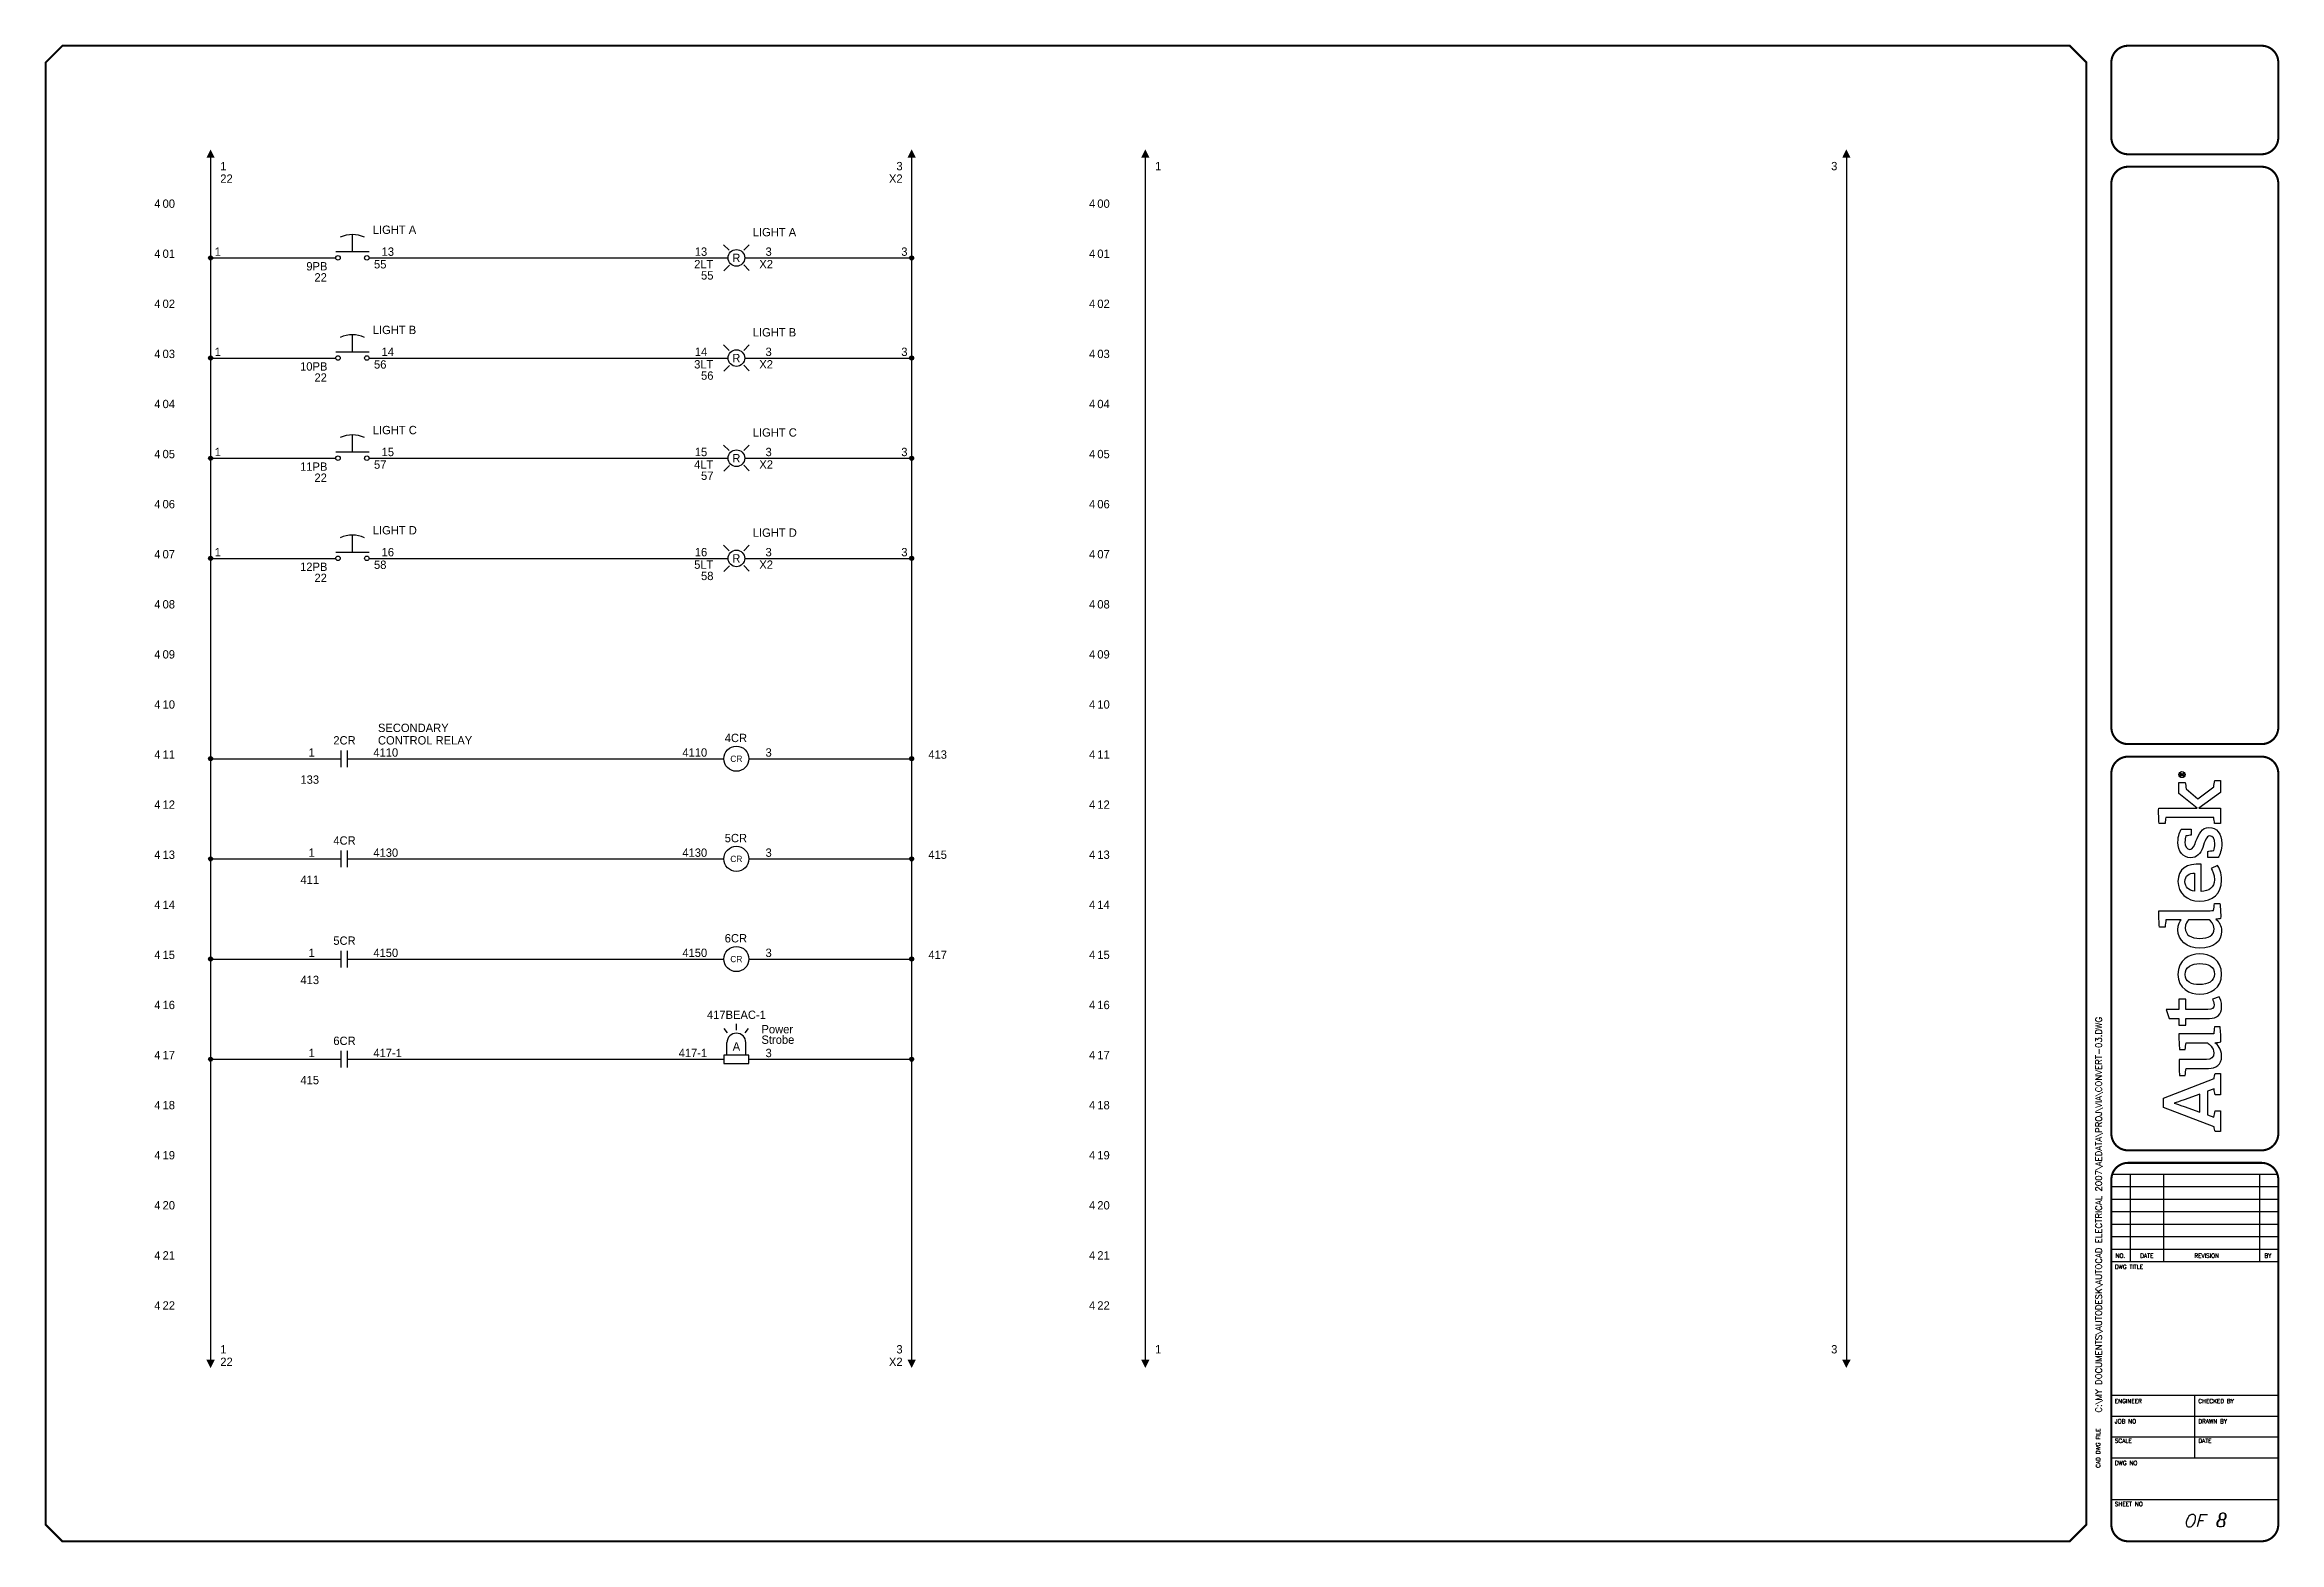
# Model space of a CAD drawing. Header units: inches. Extents: x 0 to 33.5, y 0 to 22.4.
import ezdxf
from ezdxf.enums import TextEntityAlignment as Align

# ---------------------------------------------------------------- set-up
doc = ezdxf.new("R2010")
doc.units = ezdxf.units.IN
doc.header["$MEASUREMENT"] = 0
for name, color, linetype in [('ATTRIBUTES', 1, 'Continuous'), ('GRAPHIC', 7, 'Continuous'), ('LAYER_1', 160, 'Continuous'), ('TITLE', 7, 'Continuous'), ('WIRE', 7, 'Continuous'), ('XREF', 7, 'Continuous')]:
    doc.layers.add(name, color=color, linetype=linetype)
doc.styles.add('ITALIC', font='ITALIC')
doc.styles.add('SIMPLEX', font='SIMPLEX')

# ---------------------------------------------------------------- blocks, each defined once
blk = doc.blocks.new('AI9-BLK2')
at = {"layer": 'LAYER_1', "color": 7}
blk.add_circle((0, 0), 2.03, dxfattribs=at)
blk.add_open_spline([(1.7, 0), (1.7, -1), (1, -1.8), (0, -1.8), (-1, -1.8), (-1.7, -1), (-1.7, 0), (-1.7, 1), (-1, 1.8), (0, 1.8), (1, 1.8), (1.7, 1), (1.7, 0)], degree=3, knots=[0, 0, 0, 0, 1, 1, 1, 2, 2, 2, 3, 3, 3, 4, 4, 4, 4], dxfattribs=at)
blk = doc.blocks.new('AI9-BLK1')
at = {"layer": 'LAYER_1', "color": 7}
for points, knots in [([(0.7, -1.1), (0.7, -1.1), (0.2, -0.4), (0.2, -0.4), (0.1, -0.2), (0, -0.2), (-0.1, -0.1), (0.3, 0), (0.5, 0.2), (0.5, 0.5), (0.5, 0.8), (0.3, 1.1), (-0.2, 1.1), (-0.2, 1.1), (-0.8, 1.1), (-0.8, 1.1), (-0.8, 1.1), (-0.8, -1.1), (-0.8, -1.1), (-0.8, -1.1), (-0.5, -1.1), (-0.5, -1.1), (-0.5, -1.1), (-0.5, -0.1), (-0.5, -0.1), (-0.4, -0.1), (-0.3, -0.2), (-0.2, -0.3), (-0.2, -0.3), (0.3, -1.1), (0.3, -1.1), (0.3, -1.1), (0.7, -1.1), (0.7, -1.1)], [0, 0, 0, 0, 1, 1, 1, 2, 2, 2, 3, 3, 3, 4, 4, 4, 5, 5, 5, 6, 6, 6, 7, 7, 7, 8, 8, 8, 9, 9, 9, 10, 10, 10, 11, 11, 11, 11]), ([(0.2, 0.5), (0.2, 0.2), (-0.1, 0.1), (-0.3, 0.1), (-0.3, 0.1), (-0.5, 0.1), (-0.5, 0.1), (-0.5, 0.1), (-0.5, 0.8), (-0.5, 0.8), (-0.5, 0.8), (-0.2, 0.8), (-0.2, 0.8), (0.1, 0.8), (0.2, 0.7), (0.2, 0.5)], [0, 0, 0, 0, 1, 1, 1, 2, 2, 2, 3, 3, 3, 4, 4, 4, 5, 5, 5, 5])]:
    blk.add_open_spline(points, degree=3, knots=knots, dxfattribs=at)
blk = doc.blocks.new('LOGO')
for points, knots in [([(35.2, 4.3), (35.2, 4.3), (22.1, 38.1), (22.1, 38.1), (22.1, 38.1), (16.1, 38.1), (16.1, 38.1), (16.1, 38.1), (3.2, 4.3), (3.2, 4.3), (2.2, 4.2), (0.9, 4), (0, 3.7), (0, 3.7), (0, 0), (0, 0), (0, 0), (13.7, 0), (13.7, 0), (13.7, 0), (13.7, 3.7), (13.7, 3.7), (12.4, 4), (10.9, 4.3), (9.5, 4.4), (9.5, 4.4), (11.1, 8.8), (11.1, 8.8), (11.1, 8.8), (26.8, 8.8), (26.8, 8.8), (26.8, 8.8), (28.4, 4.3), (28.4, 4.3), (27, 4.2), (25.8, 4), (24.5, 3.7), (24.5, 3.7), (24.5, 0), (24.5, 0), (24.5, 0), (38.7, 0), (38.7, 0), (38.7, 0), (38.7, 3.7), (38.7, 3.7), (37.9, 3.9), (36, 4.3), (35.2, 4.3)], [0, 0, 0, 0, 1, 1, 1, 2, 2, 2, 3, 3, 3, 4, 4, 4, 5, 5, 5, 6, 6, 6, 7, 7, 7, 8, 8, 8, 9, 9, 9, 10, 10, 10, 11, 11, 11, 12, 12, 12, 13, 13, 13, 14, 14, 14, 15, 15, 15, 16, 16, 16, 16]), ([(12.8, 13.8), (12.8, 13.8), (16.6, 24.3), (16.6, 24.3), (17.8, 27.5), (18.2, 28.8), (18.8, 30.9), (18.8, 30.9), (18.9, 30.9), (18.9, 30.9), (19.6, 28.9), (20, 27.5), (21.1, 24.3), (21.1, 24.3), (24.9, 13.8), (24.9, 13.8), (24.9, 13.8), (12.8, 13.8), (12.8, 13.8)], [0, 0, 0, 0, 1, 1, 1, 2, 2, 2, 3, 3, 3, 4, 4, 4, 5, 5, 5, 6, 6, 6, 6]), ([(70.8, 23.1), (70.8, 23.1), (70.8, 27.7), (70.8, 27.7), (70.8, 27.7), (75.3, 27.7), (75.3, 27.7), (75.3, 27.7), (75.3, 34.3), (75.3, 34.3), (75.3, 34.3), (81.3, 36.2), (81.3, 36.2), (81.3, 36.2), (81.3, 27.7), (81.3, 27.7), (81.3, 27.7), (88, 27.7), (88, 27.7), (88, 27.7), (88, 23.1), (88, 23.1), (88, 23.1), (81.3, 23.1), (81.3, 23.1), (81.3, 23.1), (81.3, 8.4), (81.3, 8.4), (81.3, 5.6), (82.1, 4.3), (84.3, 4.3), (86, 4.3), (87.5, 5.1), (88, 5.5), (88, 5.5), (89.7, 0.9), (89.7, 0.9), (88.7, 0.3), (86.5, -0.7), (83.2, -0.7), (77.6, -0.7), (75.3, 2.4), (75.3, 7.4), (75.3, 7.4), (75.3, 23.1), (75.3, 23.1), (75.3, 23.1), (70.8, 23.1), (70.8, 23.1)], [0, 0, 0, 0, 1, 1, 1, 2, 2, 2, 3, 3, 3, 4, 4, 4, 5, 5, 5, 6, 6, 6, 7, 7, 7, 8, 8, 8, 9, 9, 9, 10, 10, 10, 11, 11, 11, 12, 12, 12, 13, 13, 13, 14, 14, 14, 15, 15, 15, 16, 16, 16, 16]), ([(147.1, 4.7), (147.1, 5.4), (147, 6.1), (147, 6.9), (147, 6.9), (147, 41.1), (147, 41.1), (143.4, 41.2), (139.3, 41), (136.1, 40.7), (136.1, 40.7), (136.1, 37), (136.1, 37), (137.7, 36.8), (139.6, 36.6), (141, 36.4), (141, 36.4), (141, 36.4), (141, 36.4), (141, 36.4), (141, 26.2), (141, 26.2), (140, 27.1), (138, 28.4), (134.3, 28.4), (127.3, 28.4), (122, 22.6), (122, 13.8), (122, 4.5), (126.6, -0.7), (133.4, -0.7), (137.1, -0.7), (139.6, 1.1), (141.3, 3.1), (141.3, 2.1), (141.6, 0.6), (141.8, 0), (145.2, -0.2), (148.7, 0.1), (151.7, 0.4), (151.7, 0.4), (151.7, 4.1), (151.7, 4.1), (150.2, 4.2), (148.4, 4.5), (147.1, 4.7)], [0, 0, 0, 0, 1, 1, 1, 2, 2, 2, 3, 3, 3, 4, 4, 4, 5, 5, 5, 6, 6, 6, 7, 7, 7, 8, 8, 8, 9, 9, 9, 10, 10, 10, 11, 11, 11, 12, 12, 12, 13, 13, 13, 14, 14, 14, 15, 15, 15, 15]), ([(229.4, 4.6), (229.4, 4.6), (221.5, 15.2), (221.5, 15.2), (221.5, 15.2), (228, 23), (228, 23), (229.4, 23.1), (231.3, 23.3), (232.4, 23.6), (232.4, 23.6), (232.4, 27.7), (232.4, 27.7), (232.4, 27.7), (225, 27.7), (225, 27.7), (225, 27.7), (215.2, 15.6), (215.2, 15.6), (215.2, 15.6), (215.2, 41.2), (215.2, 41.2), (211.8, 41.3), (208.2, 41.2), (205.1, 40.9), (205.1, 40.9), (205.1, 36.9), (205.1, 36.9), (206.5, 36.8), (208, 36.6), (209.1, 36.5), (209.1, 36.5), (209.1, 4.5), (209.1, 4.5), (207.8, 4.4), (206.3, 4.2), (205.1, 4), (205.1, 4), (205.1, 0), (205.1, 0), (205.1, 0), (215.2, 0), (215.2, 0), (215.2, 0), (215.2, 14.5), (215.2, 14.5), (215.2, 14.5), (225.6, 0), (225.6, 0), (225.6, 0), (233.7, 0), (233.7, 0), (233.7, 0), (233.7, 3.8), (233.7, 3.8), (232.2, 4.2), (230.6, 4.4), (229.4, 4.6)], [0, 0, 0, 0, 1, 1, 1, 2, 2, 2, 3, 3, 3, 4, 4, 4, 5, 5, 5, 6, 6, 6, 7, 7, 7, 8, 8, 8, 9, 9, 9, 10, 10, 10, 11, 11, 11, 12, 12, 12, 13, 13, 13, 14, 14, 14, 15, 15, 15, 16, 16, 16, 17, 17, 17, 18, 18, 18, 19, 19, 19, 19]), ([(59.7, -0.1), (59.5, 0.6), (59.2, 2.6), (59.1, 3.8), (57.8, 2), (54.9, -0.7), (50.2, -0.7), (44.2, -0.7), (42, 3.1), (42, 8.1), (42, 8.1), (42, 22.9), (42, 22.9), (40.6, 23.2), (38.8, 23.4), (37.3, 23.5), (37.3, 23.5), (37.3, 27.3), (37.3, 27.3), (40.3, 27.6), (44.4, 27.8), (48, 27.6), (48, 27.6), (48, 9.3), (48, 9.3), (48, 6.2), (49.1, 4.5), (52.3, 4.5), (55.8, 4.5), (58.4, 7.9), (59, 8.6), (59, 8.6), (59, 23), (59, 23), (57.8, 23.2), (56, 23.4), (54.6, 23.5), (54.6, 23.5), (54.6, 27.3), (54.6, 27.3), (57.6, 27.7), (61.5, 27.8), (65, 27.7), (65, 27.7), (65, 4.6), (65, 4.6), (66.3, 4.4), (68.1, 4.2), (69.6, 4.1), (69.6, 4.1), (69.6, 0.3), (69.6, 0.3), (66.7, 0), (63, -0.2), (59.7, -0.1)], [0, 0, 0, 0, 1, 1, 1, 2, 2, 2, 3, 3, 3, 4, 4, 4, 5, 5, 5, 6, 6, 6, 7, 7, 7, 8, 8, 8, 9, 9, 9, 10, 10, 10, 11, 11, 11, 12, 12, 12, 13, 13, 13, 14, 14, 14, 15, 15, 15, 16, 16, 16, 17, 17, 17, 18, 18, 18, 18]), ([(104.8, -0.7), (95.2, -0.7), (91.4, 7), (91.4, 13.8), (91.4, 20.6), (95.1, 28.4), (104.6, 28.4), (114.1, 28.4), (118.3, 20.8), (118.3, 14), (118.3, 7.2), (114.2, -0.7), (104.8, -0.7)], [0, 0, 0, 0, 1, 1, 1, 2, 2, 2, 3, 3, 3, 4, 4, 4, 4]), ([(104.5, 23.6), (99.6, 23.6), (97.8, 19.5), (97.8, 14), (97.8, 8.5), (99.9, 4.1), (104.8, 4.1), (109.8, 4.1), (111.8, 8.2), (111.8, 13.8), (111.8, 19.3), (109.5, 23.6), (104.5, 23.6)], [0, 0, 0, 0, 1, 1, 1, 2, 2, 2, 3, 3, 3, 4, 4, 4, 4]), ([(141, 7.6), (140.3, 6.7), (138.2, 4.3), (135, 4.3), (130.5, 4.3), (128.5, 8.1), (128.5, 13.8), (128.5, 19.6), (130.9, 23.5), (135.4, 23.5), (138.3, 23.5), (139.9, 22.3), (141, 21.3), (141, 21.3), (141, 7.6), (141, 7.6)], [0, 0, 0, 0, 1, 1, 1, 2, 2, 2, 3, 3, 3, 4, 4, 4, 5, 5, 5, 5]), ([(167.6, 4.1), (171.4, 4.1), (173.8, 5.5), (175, 6.2), (175, 6.2), (177.1, 2.1), (177.1, 2.1), (175.5, 1.1), (172.6, -0.7), (167.2, -0.7), (158.2, -0.7), (153.3, 5.5), (153.3, 14), (153.3, 22.5), (158.9, 28.4), (166.4, 28.4), (174.6, 28.4), (178.7, 22.5), (177.9, 12.9), (177.9, 12.9), (159.8, 12.9), (159.8, 12.9), (160, 7.9), (162.3, 4.1), (167.6, 4.1)], [0, 0, 0, 0, 1, 1, 1, 2, 2, 2, 3, 3, 3, 4, 4, 4, 5, 5, 5, 6, 6, 6, 7, 7, 7, 8, 8, 8, 8]), ([(172, 17.3), (171.9, 20.8), (170.4, 23.7), (166.3, 23.7), (162.6, 23.7), (160.6, 21.2), (159.9, 17.3), (159.9, 17.3), (172, 17.3), (172, 17.3)], [0, 0, 0, 0, 1, 1, 1, 2, 2, 2, 3, 3, 3, 3]), ([(193.3, 16.4), (190.2, 17.6), (187.8, 18.3), (187.8, 20.5), (187.8, 22.6), (189.9, 23.7), (192.6, 23.7), (194.1, 23.7), (195.6, 23.5), (196.8, 23.1), (196.9, 21.9), (197.1, 20.1), (197.3, 19.6), (197.3, 19.6), (201.3, 19.6), (201.3, 19.6), (201.3, 19.6), (201.3, 26.1), (201.3, 26.1), (200.2, 26.8), (197.1, 28.4), (192.4, 28.4), (186.5, 28.4), (182.2, 25), (182.2, 20.1), (182.2, 15.7), (184.9, 13.4), (189.1, 11.9), (193.4, 10.4), (196.7, 9.3), (196.7, 7.2), (196.7, 5.1), (195, 3.9), (191.4, 3.9), (189.9, 3.9), (188.1, 4.1), (187, 4.6), (186.9, 5.9), (186.6, 7.8), (186.3, 8.4), (186.3, 8.4), (182.3, 8.4), (182.3, 8.4), (182.3, 8.4), (182.3, 1.6), (182.3, 1.6), (182.3, 1.6), (182.3, 1.6), (182.3, 1.6), (184.1, 0.5), (187.5, -0.8), (191.8, -0.8), (198.3, -0.8), (202.4, 2.6), (202.4, 7.8), (202.4, 12.5), (197.8, 14.6), (193.3, 16.4)], [0, 0, 0, 0, 1, 1, 1, 2, 2, 2, 3, 3, 3, 4, 4, 4, 5, 5, 5, 6, 6, 6, 7, 7, 7, 8, 8, 8, 9, 9, 9, 10, 10, 10, 11, 11, 11, 12, 12, 12, 13, 13, 13, 14, 14, 14, 15, 15, 15, 16, 16, 16, 17, 17, 17, 18, 18, 18, 19, 19, 19, 19])]:
    blk.add_open_spline(points, degree=3, knots=knots)
for name, p in [('AI9-BLK2', (237.6, 25.7)), ('AI9-BLK1', (237.8, 25.7))]:
    blk.add_blockref(name, p)
blk = doc.blocks.new('NO_NUM_acade_title')
at = {"layer": 'TITLE'}
for p, q in [((30.594, 22.177), (30.594, 20.781)), ((30.969, 5.531), (33.469, 5.531)), ((31.25, 5.531), (31.25, 4.219)), ((31.75, 5.531), (31.75, 4.219)), ((33.188, 5.531), (33.188, 4.219)), ((30.969, 5.344), (33.469, 5.344)), ((30.969, 5.156), (33.469, 5.156)), ((30.969, 4.969), (33.469, 4.969)), ((30.969, 4.781), (33.469, 4.781)), ((30.969, 4.594), (33.469, 4.594)), ((30.969, 4.406), (33.469, 4.406)), ((30.969, 4.219), (33.469, 4.219)), ((30.594, 0.281), (30.594, 2.214)), ((30.969, 2.219), (33.469, 2.219)), ((32.219, 1.281), (32.219, 2.219)), ((30.969, 1.906), (33.469, 1.906)), ((30.969, 1.594), (33.469, 1.594)), ((30.969, 1.281), (33.469, 1.281)), ((30.969, 0.656), (33.469, 0.656))]:
    blk.add_line(p, q, dxfattribs=at)
at = {"layer": 'TITLE', "const_width": 0.0312}
blk.add_lwpolyline([(30.594, 0.281), (30.594, 22.177), (30.344, 22.427), (0.281, 22.427), (0.031, 22.177), (0.031, 0.281), (0.281, 0.031), (30.344, 0.031)], close=True, dxfattribs=at)
for points in [[(31.219, 22.427, 0.414214), (30.969, 22.177, 0.414214)], [(33.469, 22.177, 0.414214), (33.219, 22.427, 0.414214)], [(30.969, 21.052, 0.414214), (31.219, 20.802, 0.414214)], [(33.219, 20.802, 0.414214), (33.469, 21.052, 0.414214)], [(31.219, 20.615, 0.414214), (30.969, 20.365, 0.414214)], [(33.469, 20.365, 0.414214), (33.219, 20.615, 0.414214)], [(30.969, 12.219, 0.414214), (31.219, 11.969, 0.414214)], [(33.219, 11.969, 0.414214), (33.469, 12.219, 0.414214)], [(31.219, 11.781, 0.414214), (30.969, 11.531, 0.414214)], [(33.469, 11.531, 0.414214), (33.219, 11.781, 0.414214)], [(30.969, 6.135, 0.414214), (31.219, 5.885, 0.414214)], [(33.219, 5.885, 0.414214), (33.469, 6.135, 0.414214)], [(31.219, 5.698, 0.414214), (30.969, 5.448, 0.414214)], [(33.469, 5.448, 0.414214), (33.219, 5.698, 0.414214)], [(30.969, 0.281, 0.414214), (31.219, 0.031, 0.414214)], [(33.219, 0.031, 0.414214), (33.469, 0.281, 0.414214)]]:
    blk.add_lwpolyline(points, format="xyb", dxfattribs=at)
for points in [[(33.219, 22.427), (31.219, 22.427)], [(30.969, 22.177), (30.969, 21.052)], [(33.469, 22.177), (33.469, 21.052)], [(33.219, 20.802), (31.219, 20.802)], [(33.219, 20.615), (31.219, 20.615)], [(30.969, 20.365), (30.969, 12.219)], [(33.469, 20.365), (33.469, 12.219)], [(31.219, 11.969), (33.219, 11.969)], [(31.219, 11.781), (33.219, 11.781)], [(31.219, 5.885), (33.219, 5.885)], [(31.219, 5.698), (33.219, 5.698)], [(30.969, 5.448), (30.969, 0.281)], [(33.469, 5.448), (33.469, 0.281)], [(31.219, 0.031), (33.219, 0.031)]]:
    blk.add_lwpolyline(points, dxfattribs=at)
at = {"layer": 'TITLE', "color": 7, "const_width": 0.0312}
for points in [[(30.969, 11.531), (30.969, 6.135)], [(33.469, 11.531), (33.469, 6.135)]]:
    blk.add_lwpolyline(points, dxfattribs=at)
at = {"xscale": 0.02250000000000085, "yscale": 0.02250000000000085, "zscale": 0.02250000000000085, "rotation": 90}
blk.add_blockref('LOGO', (32.605, 6.167), dxfattribs=at)
at = {"layer": 'TITLE', "color": 1, "style": 'SIMPLEX'}
for s, p in [('DWG TITLE', (31.021, 4.109)), ('ENGINEER', (31.021, 2.099)), ('CHECKED BY', (32.271, 2.099)), ('JOB NO', (31.021, 1.797)), ('DRAWN BY', (32.271, 1.797)), ('SCALE', (31.021, 1.505)), ('DATE', (32.271, 1.505)), ('DWG NO', (31.021, 1.172)), ('SHEET NO', (31.021, 0.557))]:
    blk.add_text(s, height=0.0625, dxfattribs=at).set_placement(p)
at = {"layer": 'TITLE', "color": 1}
for s, height, style, p in [('NO.', 0.0625, 'SIMPLEX', (31.104, 4.307)), ('DATE', 0.0625, 'SIMPLEX', (31.5, 4.307)), ('REVISION', 0.0625, 'SIMPLEX', (32.396, 4.307)), ('BY', 0.0625, 'SIMPLEX', (33.313, 4.307)), ('OF', 0.1875, 'ITALIC', (32.208, 0.339))]:
    blk.add_text(s, height=height, dxfattribs=dict(at, style=style)).set_placement(p, align=Align.MIDDLE)
at = {"layer": 'TITLE', "color": 1, "style": 'SIMPLEX'}
blk.add_text('CAD DWG FILE', height=0.0625, rotation=90, dxfattribs=at).set_placement((30.802, 1.13))
at = {"layer": 'TITLE', "color": 1, "style": 'ITALIC'}
for tag, height, p in [('TITLE#1', 0.125, (32.156, 3.406)), ('TITLE#2', 0.125, (32.156, 3.204)), ('TITLE#3', 0.125, (32.156, 3.001)), ('TITLE#4', 0.125, (32.156, 2.799)), ('DWG#', 0.2, (32.156, 0.826))]:
    blk.add_attdef(tag, text='', height=height, dxfattribs=at).set_placement(p, align=Align.CENTER)
at = {"layer": 'TITLE', "color": 1, "style": 'SIMPLEX'}
blk.add_attdef('CAD#', (30.826, 1.958), '', height=0.0938, rotation=90, dxfattribs=at)
at = {"layer": 'TITLE', "color": 1}
for tag, p, height, style in [('ENGINEER', (31.237, 1.958), 0.0938, 'ITALIC'), ('CHKDBY', (32.424, 1.958), 0.0938, 'ITALIC'), ('JOB#', (31.464, 1.644), 0.0938, 'SIMPLEX'), ('DRAWNBY', (32.494, 1.644), 0.0938, 'ITALIC'), ('SCALE', (31.353, 1.344), 0.0938, 'SIMPLEX'), ('DATE', (32.408, 1.344), 0.0938, 'SIMPLEX'), ('SHTS', (32.532, 0.25), 0.2, 'ITALIC')]:
    blk.add_attdef(tag, p, '', height=height, dxfattribs=dict(at, style=style))
at = {"layer": 'TITLE', "color": 1, "style": 'ITALIC'}
blk.add_attdef('SH#', text='', height=0.2, dxfattribs=at).set_placement((31.881, 0.25), align=Align.RIGHT)
at = {"layer": 'TITLE', "color": 7, "flags": 9}
blk.add_attdef('WD_TB', (31.219, 0.031), '', height=0.125, dxfattribs=at)
blk = doc.blocks.new('_PTRUL')
at = {"layer": 'GRAPHIC'}
blk.add_solid([(-0.062, 0), (0.063, 0), (0, 0.125)], dxfattribs=at)
at = {"layer": 'ATTRIBUTES', "flags": 2}
blk.add_attdef('CONNECTION', (0, 0), '', height=0.125, dxfattribs=at)
at = {"layer": 'ATTRIBUTES'}
for tag, p in [('WIRENO', (0.146, -0.188)), ('TERMNO', (0.146, -0.375))]:
    blk.add_attdef(tag, p, '', height=0.125, dxfattribs=at)
blk = doc.blocks.new('_PTRLL')
at = {"layer": 'GRAPHIC'}
blk.add_solid([(-0.062, 0), (0.063, 0), (0, -0.125)], dxfattribs=at)
at = {"layer": 'ATTRIBUTES', "flags": 2}
blk.add_attdef('CONNECTION', (0, 0), '', height=0.125, dxfattribs=at)
at = {"layer": 'ATTRIBUTES'}
for tag, p in [('WIRENO', (0.146, 0.094)), ('TERMNO', (0.146, -0.094))]:
    blk.add_attdef(tag, p, '', height=0.125, dxfattribs=at)
blk = doc.blocks.new('_PTRUR')
at = {"layer": 'GRAPHIC'}
blk.add_solid([(-0.062, 0), (0.063, 0), (0, 0.125)], dxfattribs=at)
at = {"layer": 'ATTRIBUTES', "flags": 2}
blk.add_attdef('CONNECTION', (0, 0), '', height=0.125, dxfattribs=at)
at = {"layer": 'ATTRIBUTES'}
for tag, p in [('TERMNO', (-0.135, -0.375)), ('WIRENO', (-0.135, -0.188))]:
    blk.add_attdef(tag, text='', height=0.125, dxfattribs=at).set_placement(p, align=Align.RIGHT)
blk = doc.blocks.new('_PTRLR')
at = {"layer": 'GRAPHIC'}
blk.add_solid([(-0.062, 0), (0.063, 0), (0, -0.125)], dxfattribs=at)
at = {"layer": 'ATTRIBUTES'}
for tag, p in [('TERMNO', (-0.135, -0.094)), ('WIRENO', (-0.135, 0.094))]:
    blk.add_attdef(tag, text='', height=0.125, dxfattribs=at).set_placement(p, align=Align.RIGHT)
at = {"layer": 'ATTRIBUTES', "flags": 2}
blk.add_attdef('CONNECTION', (0, 0), '', height=0.125, dxfattribs=at)
blk = doc.blocks.new('_LNUM4')
at = {"layer": 'ATTRIBUTES'}
blk.add_attdef('PAGENUM', text='', height=0.125, dxfattribs=at).set_placement((-0.75, 0), align=Align.RIGHT)
blk.add_attdef('REFNUM', (-0.71875, 0), '', height=0.125, dxfattribs=at)
blk = doc.blocks.new('_WCONN')
at = {"layer": 'GRAPHIC'}
for radius in [0.03, 0.03, 0.0217, 0.0125]:
    blk.add_circle((0, 0), radius, dxfattribs=at)
at = {"layer": 'ATTRIBUTES', "flags": 2}
blk.add_attdef('CONNECTION', (0, 0), '', height=0.125, dxfattribs=at)
blk = doc.blocks.new('_MHNO')
at = {"layer": 'GRAPHIC'}
for p, q in [((0.375, 0.094), (0.375, 0.35)), ((0, 0), (0.125, 0)), ((0.125, 0.094), (0.625, 0.094)), ((0.625, 0), (0.75, 0))]:
    blk.add_line(p, q, dxfattribs=at)
for centre in [(0.159, 0), (0.591, 0)]:
    blk.add_circle(centre, 0.0336, dxfattribs=at)
blk.add_arc((0.375, -0.087), 0.437, 65.3992, 114.6008, dxfattribs=at)
at = {"layer": 'ATTRIBUTES'}
for tag, p in [('DESCRIPTION', (0.68, 0.359)), ('DESCRIPTION', (0.68, 0.203)), ('WIRE_OUT', (0.723, 0.03)), ('TERM_OUT', (0.698, -0.158))]:
    blk.add_attdef(tag, p, '', height=0.125, dxfattribs=at)
for tag, p in [('WIRE_IN', (0.001, 0.033)), ('DESCRIPTOR', (0, -0.188)), ('TERM_IN', (-0.008, -0.354)), ('SYS1', (0.094, -0.562))]:
    blk.add_attdef(tag, text='', height=0.125, dxfattribs=at).set_placement(p, align=Align.RIGHT)
for tag, p, flags in [('CONNECTION', (0, 0), 3), ('CONNECTION', (0.75, 0), 3), ('PANEL', (0.996, -0.361), 1), ('SYS2', (0.242, -0.611), 1)]:
    blk.add_attdef(tag, p, '', height=0.125, dxfattribs=dict(at, flags=flags))
at = {"layer": 'ATTRIBUTES', "style": 'SIMPLEX', "flags": 1}
for tag, p in [('CATNO', (0.256, -0.377)), ('MFG', (0.256, -0.168))]:
    blk.add_attdef(tag, p, '', height=0.125, dxfattribs=at)
blk = doc.blocks.new('_LT')
at = {"layer": 'GRAPHIC'}
for p, q in [((0, 0), (0.25, 0)), ((0.181, 0.197), (0.268, 0.114)), ((0.488, 0.114), (0.568, 0.197)), ((0.5, 0), (0.75, 0)), ((0.185, -0.194), (0.272, -0.11)), ((0.488, -0.106), (0.568, -0.19))]:
    blk.add_line(p, q, dxfattribs=at)
blk.add_circle((0.375, 0), 0.125, dxfattribs=at)
at = {"layer": 'ATTRIBUTES'}
for tag, p in [('DESCRIPTION', (0.621, 0.323)), ('DESCRIPTION', (0.621, 0.167)), ('WIRE_OUT', (0.719, 0.031)), ('TERM_OUT', (0.719, -0.156))]:
    blk.add_attdef(tag, p, '', height=0.125, dxfattribs=at)
for tag, p in [('WIRE_IN', (0.031, 0.031)), ('DESCRIPTOR', (0.031, -0.156)), ('TERM_IN', (0.032, -0.325)), ('SYS1', (0.031, -0.5))]:
    blk.add_attdef(tag, text='', height=0.125, dxfattribs=at).set_placement(p, align=Align.RIGHT)
for tag, p, flags in [('CONNECTION', (0, 0), 3), ('CONNECTION', (0.75, 0), 3), ('PANEL', (0.668, -0.351), 1), ('SYS2', (0.21, -0.708), 1)]:
    blk.add_attdef(tag, p, '', height=0.125, dxfattribs=dict(at, flags=flags))
blk.add_attdef('COLOR', text='', height=0.125, dxfattribs=at).set_placement((0.375, 0), align=Align.MIDDLE)
at = {"layer": 'ATTRIBUTES', "style": 'SIMPLEX', "flags": 1}
for tag, p in [('MFG', (0.216, -0.352)), ('CATNO', (0.216, -0.561))]:
    blk.add_attdef(tag, p, '', height=0.125, dxfattribs=at)
blk = doc.blocks.new('_CR')
at = {"layer": 'GRAPHIC'}
for p, q in [((0, 0), (0.188, 0)), ((0.562, 0), (0.75, 0))]:
    blk.add_line(p, q, dxfattribs=at)
blk.add_circle((0.375, 0), 0.188, dxfattribs=at)
at = {"layer": 'ATTRIBUTES'}
blk.add_attdef('DESCRIPTOR', text='', height=0.125, dxfattribs=at).set_placement((0.368, 0.249), align=Align.CENTER)
for tag, p in [('DESCRIPTION', (0.857, 0.4)), ('DESCRIPTION', (0.857, 0.243)), ('WIRE_OUT', (0.742, 0.021)), ('TERM_OUT', (0.734, -0.163))]:
    blk.add_attdef(tag, p, '', height=0.125, dxfattribs=at)
for tag, p in [('WIRE_IN', (-0.007, 0.021)), ('TERM_IN', (-0.011, -0.158)), ('SYS1', (0.087, -0.373))]:
    blk.add_attdef(tag, text='', height=0.125, dxfattribs=at).set_placement(p, align=Align.RIGHT)
for tag, p, flags in [('CONNECTION', (0, 0), 3), ('CONNECTION', (0.368, 0.186), 3), ('CONNECTION', (0.75, 0), 3), ('CONNECTION', (0.368, -0.189), 3), ('PANEL', (0.625, -0.351), 1), ('SYS2', (0.143, -0.78), 1)]:
    blk.add_attdef(tag, p, '', height=0.125, dxfattribs=dict(at, flags=flags))
at = {"layer": 'ATTRIBUTES', "style": 'SIMPLEX', "flags": 1}
for tag, p in [('MFG', (0.157, -0.357)), ('CATNO', (0.157, -0.566))]:
    blk.add_attdef(tag, p, '', height=0.125, dxfattribs=at)
at = {"layer": 'GRAPHIC'}
blk.add_text('CR', height=0.0938, dxfattribs=at).set_placement((0.375, 0), align=Align.MIDDLE)
blk = doc.blocks.new('_CRNO')
at = {"layer": 'GRAPHIC'}
for p, q in [((0.326, 0.124), (0.326, -0.126)), ((0.42, 0.125), (0.42, -0.125)), ((0, 0), (0.326, 0)), ((0.42, 0), (0.75, 0))]:
    blk.add_line(p, q, dxfattribs=at)
at = {"layer": 'ATTRIBUTES'}
blk.add_attdef('DESCRIPTOR', text='', height=0.125, dxfattribs=at).set_placement((0.381, 0.213), align=Align.CENTER)
for tag, p in [('DESCRIPTION', (0.882, 0.4)), ('DESCRIPTION', (0.882, 0.213)), ('WIRE_OUT', (0.76, 0.057)), ('TERM_OUT', (0.753, -0.172))]:
    blk.add_attdef(tag, p, '', height=0.125, dxfattribs=at)
for tag, p in [('WIRE_IN', (-0.002, 0.046)), ('TERM_IN', (-0.007, -0.158)), ('SYS1', (0.253, -0.364))]:
    blk.add_attdef(tag, text='', height=0.125, dxfattribs=at).set_placement(p, align=Align.RIGHT)
for tag, p, flags in [('CONNECTION', (0, 0), 3), ('CONNECTION', (0.75, 0), 3), ('SYS2', (0.589, -0.841), 1)]:
    blk.add_attdef(tag, p, '', height=0.125, dxfattribs=dict(at, flags=flags))
at = {"layer": 'ATTRIBUTES', "style": 'SIMPLEX', "flags": 1}
for tag, p in [('MFG', (0.603, -0.402)), ('PANEL', (1.062, -0.398)), ('CATNO', (0.603, -0.61))]:
    blk.add_attdef(tag, p, '', height=0.125, dxfattribs=at)
blk = doc.blocks.new('_BEACON')
at = {"layer": 'GRAPHIC'}
for p, q in [((0.244, 0.393), (0.191, 0.462)), ((0.375, 0.434), (0.375, 0.529)), ((0.506, 0.393), (0.559, 0.462)), ((0, 0), (0.187, 0)), ((0.187, 0.062), (0.187, -0.063)), ((0.562, 0.062), (0.187, 0.062)), ((0.234, 0.062), (0.234, 0.249)), ((0.516, 0.062), (0.516, 0.249)), ((0.562, -0.062), (0.562, 0.062)), ((0.562, 0), (0.75, 0)), ((0.187, -0.062), (0.562, -0.062))]:
    blk.add_line(p, q, dxfattribs=at)
blk.add_arc((0.375, 0.249), 0.141, 0, 180, dxfattribs=at)
at = {"layer": 'ATTRIBUTES'}
for tag, p in [('DESCRIPTOR', (0.376, 0.603)), ('COLOR', (0.376, 0.128))]:
    blk.add_attdef(tag, text='', height=0.125, dxfattribs=at).set_placement(p, align=Align.CENTER)
for tag, p in [('DESCRIPTION1', (0.751, 0.387)), ('DESCRIPTION2', (0.751, 0.23)), ('WIRE_OUT', (0.75, 0.062)), ('TERM_OUT', (0.75, -0.188))]:
    blk.add_attdef(tag, p, '', height=0.125, dxfattribs=at)
for tag, p in [('WIRE_IN', (0, 0.062)), ('TERM_IN', (0, -0.188)), ('XREF', (0, -0.375)), ('SYS1', (1.354, -0.5))]:
    blk.add_attdef(tag, text='', height=0.125, dxfattribs=at).set_placement(p, align=Align.RIGHT)
for tag, p, flags in [('CONNECTION', (0, 0), 3), ('CONNECTION', (0.75, 0), 3), ('PANEL', (0.769, -0.332), 1), ('SYS2', (0.938, -0.688), 1)]:
    blk.add_attdef(tag, p, '', height=0.125, dxfattribs=dict(at, flags=flags))
at = {"layer": 'ATTRIBUTES', "style": 'SIMPLEX', "flags": 1}
for tag, p in [('MFG', (0.264, -0.327)), ('CATNO', (0.264, -0.535))]:
    blk.add_attdef(tag, p, '', height=0.125, dxfattribs=at)
blk.add_attdef('ASSEMBLY', text='', height=0.125, dxfattribs=at).set_placement((0.062, -0.5), align=Align.RIGHT)

msp = doc.modelspace()

# ---------------------------------------------------------------- linework, layer by layer
for points in [[(2.5, 20.75), (2.5, 2.75)], [(13, 20.75), (13, 2.75)], [(16.5, 20.75), (16.5, 2.75)], [(27, 20.75), (27, 2.75)], [(2.5, 19.25), (4.25, 19.25)], [(5, 19.25), (10, 19.25)], [(10.75, 19.25), (13, 19.25)], [(2.5, 17.75), (4.25, 17.75)], [(5, 17.75), (10, 17.75)], [(10.75, 17.75), (13, 17.75)], [(2.5, 16.25), (4.25, 16.25)], [(5, 16.25), (10, 16.25)], [(10.75, 16.25), (13, 16.25)], [(2.5, 14.75), (4.25, 14.75)], [(5, 14.75), (10, 14.75)], [(10.75, 14.75), (13, 14.75)], [(2.5, 11.75), (4.125, 11.75)], [(4.875, 11.75), (10, 11.75)], [(10.75, 11.75), (13, 11.75)], [(2.5, 10.25), (4.125, 10.25)], [(4.875, 10.25), (10, 10.25)], [(10.75, 10.25), (13, 10.25)], [(2.5, 8.75), (4.125, 8.75)], [(4.875, 8.75), (10, 8.75)], [(10.75, 8.75), (13, 8.75)], [(2.5, 7.25), (4.125, 7.25)], [(4.875, 7.25), (10, 7.25)], [(10.75, 7.25), (13, 7.25)]]:
    msp.add_lwpolyline(points)

# ---------------------------------------------------------------- block references
ref = msp.add_blockref('NO_NUM_acade_title', (0, 0))
ref.add_attrib('SHTS', '8', (32.532, 0.25), dxfattribs={"layer": 'TITLE', "color": 1, "height": 0.2, "style": 'ITALIC'})
ref.add_attrib('CAD#', 'C:\\MY DOCUMENTS\\AUTODESK\\AUTOCAD ELECTRICAL 2007\\AEDATA\\PROJ\\VIA\\CONVERT-03.DWG', (30.826, 1.958), dxfattribs={"layer": 'TITLE', "color": 1, "height": 0.09375, "rotation": 90, "style": 'SIMPLEX'})
for name, p, values in [('_PTRUL', (2.5, 20.75), {'WIRENO': '1', 'TERMNO': '22'}), ('_PTRUR', (13, 20.75), {'WIRENO': '3', 'TERMNO': 'X2'}), ('_PTRUL', (16.5, 20.75), {'WIRENO': '1'}), ('_PTRUR', (27, 20.75), {'WIRENO': '3'}), ('_LNUM4', (2.5, 20), {'REFNUM': '00', 'PAGENUM': '4'}), ('_LNUM4', (16.5, 20), {'REFNUM': '00', 'PAGENUM': '4'}), ('_LNUM4', (2.5, 19.25), {'REFNUM': '01', 'PAGENUM': '4'}), ('_LNUM4', (16.5, 19.25), {'REFNUM': '01', 'PAGENUM': '4'}), ('_LNUM4', (2.5, 18.5), {'REFNUM': '02', 'PAGENUM': '4'}), ('_LNUM4', (16.5, 18.5), {'REFNUM': '02', 'PAGENUM': '4'}), ('_LNUM4', (2.5, 17.75), {'REFNUM': '03', 'PAGENUM': '4'}), ('_LNUM4', (16.5, 17.75), {'REFNUM': '03', 'PAGENUM': '4'}), ('_LNUM4', (2.5, 17), {'REFNUM': '04', 'PAGENUM': '4'}), ('_LNUM4', (16.5, 17), {'REFNUM': '04', 'PAGENUM': '4'}), ('_LNUM4', (2.5, 16.25), {'REFNUM': '05', 'PAGENUM': '4'}), ('_LNUM4', (16.5, 16.25), {'REFNUM': '05', 'PAGENUM': '4'}), ('_LNUM4', (2.5, 15.5), {'REFNUM': '06', 'PAGENUM': '4'}), ('_LNUM4', (16.5, 15.5), {'REFNUM': '06', 'PAGENUM': '4'}), ('_LNUM4', (2.5, 14.75), {'REFNUM': '07', 'PAGENUM': '4'}), ('_LNUM4', (16.5, 14.75), {'REFNUM': '07', 'PAGENUM': '4'}), ('_LNUM4', (2.5, 14), {'REFNUM': '08', 'PAGENUM': '4'}), ('_LNUM4', (16.5, 14), {'REFNUM': '08', 'PAGENUM': '4'}), ('_LNUM4', (2.5, 13.25), {'REFNUM': '09', 'PAGENUM': '4'}), ('_LNUM4', (16.5, 13.25), {'REFNUM': '09', 'PAGENUM': '4'}), ('_LNUM4', (2.5, 12.5), {'REFNUM': '10', 'PAGENUM': '4'}), ('_LNUM4', (16.5, 12.5), {'REFNUM': '10', 'PAGENUM': '4'}), ('_CR', (10, 11.75), {'DESCRIPTOR': '4CR'}), ('_LNUM4', (2.5, 11.75), {'REFNUM': '11', 'PAGENUM': '4'}), ('_LNUM4', (16.5, 11.75), {'REFNUM': '11', 'PAGENUM': '4'}), ('_LNUM4', (2.5, 11), {'REFNUM': '12', 'PAGENUM': '4'}), ('_LNUM4', (16.5, 11), {'REFNUM': '12', 'PAGENUM': '4'}), ('_LNUM4', (2.5, 10.25), {'REFNUM': '13', 'PAGENUM': '4'}), ('_CRNO', (4.125, 10.25), {'DESCRIPTOR': '4CR'}), ('_CR', (10, 10.25), {'DESCRIPTOR': '5CR'}), ('_LNUM4', (16.5, 10.25), {'REFNUM': '13', 'PAGENUM': '4'}), ('_LNUM4', (2.5, 9.5), {'REFNUM': '14', 'PAGENUM': '4'}), ('_LNUM4', (16.5, 9.5), {'REFNUM': '14', 'PAGENUM': '4'}), ('_CRNO', (4.125, 8.75), {'DESCRIPTOR': '5CR'}), ('_CR', (10, 8.75), {'DESCRIPTOR': '6CR'}), ('_LNUM4', (2.5, 8.75), {'REFNUM': '15', 'PAGENUM': '4'}), ('_LNUM4', (16.5, 8.75), {'REFNUM': '15', 'PAGENUM': '4'}), ('_LNUM4', (2.5, 8), {'REFNUM': '16', 'PAGENUM': '4'}), ('_LNUM4', (16.5, 8), {'REFNUM': '16', 'PAGENUM': '4'}), ('_BEACON', (10, 7.25), {'DESCRIPTION1': 'Power', 'DESCRIPTION2': 'Strobe', 'DESCRIPTOR': '417BEAC-1', 'COLOR': 'A'}), ('_LNUM4', (2.5, 7.25), {'REFNUM': '17', 'PAGENUM': '4'}), ('_CRNO', (4.125, 7.25), {'DESCRIPTOR': '6CR'}), ('_LNUM4', (16.5, 7.25), {'REFNUM': '17', 'PAGENUM': '4'}), ('_LNUM4', (2.5, 6.5), {'REFNUM': '18', 'PAGENUM': '4'}), ('_LNUM4', (16.5, 6.5), {'REFNUM': '18', 'PAGENUM': '4'}), ('_LNUM4', (2.5, 5.75), {'REFNUM': '19', 'PAGENUM': '4'}), ('_LNUM4', (16.5, 5.75), {'REFNUM': '19', 'PAGENUM': '4'}), ('_LNUM4', (2.5, 5), {'REFNUM': '20', 'PAGENUM': '4'}), ('_LNUM4', (16.5, 5), {'REFNUM': '20', 'PAGENUM': '4'}), ('_LNUM4', (2.5, 4.25), {'REFNUM': '21', 'PAGENUM': '4'}), ('_LNUM4', (16.5, 4.25), {'REFNUM': '21', 'PAGENUM': '4'}), ('_LNUM4', (2.5, 3.5), {'REFNUM': '22', 'PAGENUM': '4'}), ('_LNUM4', (16.5, 3.5), {'REFNUM': '22', 'PAGENUM': '4'}), ('_PTRLL', (2.5, 2.75), {'WIRENO': '1', 'TERMNO': '22'}), ('_PTRLR', (13, 2.75), {'WIRENO': '3', 'TERMNO': 'X2'}), ('_PTRLL', (16.5, 2.75), {'WIRENO': '1'}), ('_PTRLR', (27, 2.75), {'WIRENO': '3'})]:
    msp.add_blockref(name, p).add_auto_attribs(values)
ref = msp.add_blockref('_MHNO', (4.25, 19.25))
ref.add_attrib('DESCRIPTION', 'LIGHT A', (4.93, 19.609), dxfattribs={"layer": 'ATTRIBUTES', "height": 0.125})
ref.add_attrib('DESCRIPTOR', '9PB', dxfattribs={"layer": 'ATTRIBUTES', "height": 0.125}).set_placement((4.25, 19.062), align=Align.RIGHT)
ref.add_attrib('TERM_IN', '22', dxfattribs={"layer": 'ATTRIBUTES', "height": 0.125}).set_placement((4.242, 18.896), align=Align.RIGHT)
ref.add_attrib('TERM_OUT', '55', (4.948, 19.092), dxfattribs={"layer": 'ATTRIBUTES', "height": 0.125})
ref = msp.add_blockref('_LT', (10, 19.25))
ref.add_attrib('DESCRIPTION', 'LIGHT A', (10.621, 19.573), dxfattribs={"layer": 'ATTRIBUTES', "height": 0.125})
ref.add_attrib('DESCRIPTOR', '2LT', dxfattribs={"layer": 'ATTRIBUTES', "height": 0.125}).set_placement((10.031, 19.094), align=Align.RIGHT)
ref.add_attrib('COLOR', 'R', dxfattribs={"layer": 'ATTRIBUTES', "height": 0.125}).set_placement((10.375, 19.25), align=Align.MIDDLE)
ref.add_attrib('TERM_IN', '55', dxfattribs={"layer": 'ATTRIBUTES', "height": 0.125}).set_placement((10.032, 18.925), align=Align.RIGHT)
ref.add_attrib('TERM_OUT', 'X2', (10.719, 19.094), dxfattribs={"layer": 'ATTRIBUTES', "height": 0.125})
for p in [(2.5, 19.25), (13, 19.25), (2.5, 17.75), (13, 17.75), (2.5, 16.25), (13, 16.25), (2.5, 14.75), (13, 14.75), (2.5, 11.75), (13, 11.75), (2.5, 10.25), (13, 10.25), (2.5, 8.75), (13, 8.75), (2.5, 7.25), (13, 7.25)]:
    msp.add_blockref('_WCONN', p)
ref = msp.add_blockref('_MHNO', (4.25, 17.75))
ref.add_attrib('DESCRIPTION', 'LIGHT B', (4.93, 18.109), dxfattribs={"layer": 'ATTRIBUTES', "height": 0.125})
ref.add_attrib('DESCRIPTOR', '10PB', dxfattribs={"layer": 'ATTRIBUTES', "height": 0.125}).set_placement((4.25, 17.562), align=Align.RIGHT)
ref.add_attrib('TERM_IN', '22', dxfattribs={"layer": 'ATTRIBUTES', "height": 0.125}).set_placement((4.242, 17.396), align=Align.RIGHT)
ref.add_attrib('TERM_OUT', '56', (4.948, 17.592), dxfattribs={"layer": 'ATTRIBUTES', "height": 0.125})
ref = msp.add_blockref('_LT', (10, 17.75))
ref.add_attrib('DESCRIPTION', 'LIGHT B', (10.621, 18.073), dxfattribs={"layer": 'ATTRIBUTES', "height": 0.125})
ref.add_attrib('DESCRIPTOR', '3LT', dxfattribs={"layer": 'ATTRIBUTES', "height": 0.125}).set_placement((10.031, 17.594), align=Align.RIGHT)
ref.add_attrib('COLOR', 'R', dxfattribs={"layer": 'ATTRIBUTES', "height": 0.125}).set_placement((10.375, 17.75), align=Align.MIDDLE)
ref.add_attrib('TERM_IN', '56', dxfattribs={"layer": 'ATTRIBUTES', "height": 0.125}).set_placement((10.032, 17.425), align=Align.RIGHT)
ref.add_attrib('TERM_OUT', 'X2', (10.719, 17.594), dxfattribs={"layer": 'ATTRIBUTES', "height": 0.125})
ref = msp.add_blockref('_MHNO', (4.25, 16.25))
ref.add_attrib('DESCRIPTION', 'LIGHT C', (4.93, 16.609), dxfattribs={"layer": 'ATTRIBUTES', "height": 0.125})
ref.add_attrib('DESCRIPTOR', '11PB', dxfattribs={"layer": 'ATTRIBUTES', "height": 0.125}).set_placement((4.25, 16.062), align=Align.RIGHT)
ref.add_attrib('TERM_IN', '22', dxfattribs={"layer": 'ATTRIBUTES', "height": 0.125}).set_placement((4.242, 15.896), align=Align.RIGHT)
ref.add_attrib('TERM_OUT', '57', (4.948, 16.092), dxfattribs={"layer": 'ATTRIBUTES', "height": 0.125})
ref = msp.add_blockref('_LT', (10, 16.25))
ref.add_attrib('DESCRIPTION', 'LIGHT C', (10.621, 16.573), dxfattribs={"layer": 'ATTRIBUTES', "height": 0.125})
ref.add_attrib('DESCRIPTOR', '4LT', dxfattribs={"layer": 'ATTRIBUTES', "height": 0.125}).set_placement((10.031, 16.094), align=Align.RIGHT)
ref.add_attrib('COLOR', 'R', dxfattribs={"layer": 'ATTRIBUTES', "height": 0.125}).set_placement((10.375, 16.25), align=Align.MIDDLE)
ref.add_attrib('TERM_IN', '57', dxfattribs={"layer": 'ATTRIBUTES', "height": 0.125}).set_placement((10.032, 15.925), align=Align.RIGHT)
ref.add_attrib('TERM_OUT', 'X2', (10.719, 16.094), dxfattribs={"layer": 'ATTRIBUTES', "height": 0.125})
ref = msp.add_blockref('_MHNO', (4.25, 14.75))
ref.add_attrib('DESCRIPTION', 'LIGHT D', (4.93, 15.109), dxfattribs={"layer": 'ATTRIBUTES', "height": 0.125})
ref.add_attrib('DESCRIPTOR', '12PB', dxfattribs={"layer": 'ATTRIBUTES', "height": 0.125}).set_placement((4.25, 14.562), align=Align.RIGHT)
ref.add_attrib('TERM_IN', '22', dxfattribs={"layer": 'ATTRIBUTES', "height": 0.125}).set_placement((4.242, 14.396), align=Align.RIGHT)
ref.add_attrib('TERM_OUT', '58', (4.948, 14.592), dxfattribs={"layer": 'ATTRIBUTES', "height": 0.125})
ref = msp.add_blockref('_LT', (10, 14.75))
ref.add_attrib('DESCRIPTION', 'LIGHT D', (10.621, 15.073), dxfattribs={"layer": 'ATTRIBUTES', "height": 0.125})
ref.add_attrib('DESCRIPTOR', '5LT', dxfattribs={"layer": 'ATTRIBUTES', "height": 0.125}).set_placement((10.031, 14.594), align=Align.RIGHT)
ref.add_attrib('COLOR', 'R', dxfattribs={"layer": 'ATTRIBUTES', "height": 0.125}).set_placement((10.375, 14.75), align=Align.MIDDLE)
ref.add_attrib('TERM_IN', '58', dxfattribs={"layer": 'ATTRIBUTES', "height": 0.125}).set_placement((10.032, 14.425), align=Align.RIGHT)
ref.add_attrib('TERM_OUT', 'X2', (10.719, 14.594), dxfattribs={"layer": 'ATTRIBUTES', "height": 0.125})
ref = msp.add_blockref('_CRNO', (4.125, 11.75))
ref.add_attrib('DESCRIPTION', 'SECONDARY', (5.007, 12.15), dxfattribs={"layer": 'ATTRIBUTES', "height": 0.125})
ref.add_attrib('DESCRIPTION', 'CONTROL RELAY', (5.007, 11.963), dxfattribs={"layer": 'ATTRIBUTES', "height": 0.125})
ref.add_attrib('DESCRIPTOR', '2CR', dxfattribs={"layer": 'ATTRIBUTES', "height": 0.125}).set_placement((4.506, 11.963), align=Align.CENTER)

# ---------------------------------------------------------------- texts
at = {"layer": 'WIRE'}
for s, p in [('1', (2.562, 19.281)), ('13', (5.062, 19.281)), ('3', (10.812, 19.281)), ('1', (2.562, 17.781)), ('14', (5.062, 17.781)), ('3', (10.812, 17.781)), ('1', (2.562, 16.281)), ('15', (5.062, 16.281)), ('3', (10.812, 16.281)), ('1', (2.562, 14.781)), ('16', (5.062, 14.781)), ('3', (10.812, 14.781)), ('4110', (4.938, 11.781)), ('3', (10.812, 11.781)), ('4130', (4.938, 10.281)), ('3', (10.812, 10.281)), ('4150', (4.938, 8.781)), ('3', (10.812, 8.781)), ('417-1', (4.938, 7.281)), ('3', (10.812, 7.281))]:
    msp.add_text(s, height=0.125, dxfattribs=at).set_placement(p)
for s, p in [('13', (9.938, 19.281)), ('3', (12.938, 19.281)), ('14', (9.938, 17.781)), ('3', (12.938, 17.781)), ('15', (9.938, 16.281)), ('3', (12.938, 16.281)), ('16', (9.938, 14.781)), ('3', (12.938, 14.781)), ('1', (4.062, 11.781)), ('4110', (9.938, 11.781)), ('1', (4.062, 10.281)), ('4130', (9.938, 10.281)), ('1', (4.062, 8.781)), ('4150', (9.938, 8.781)), ('1', (4.062, 7.281)), ('417-1', (9.938, 7.281))]:
    msp.add_text(s, height=0.125, dxfattribs=at).set_placement(p, align=Align.RIGHT)
at = {"layer": 'XREF'}
for s, p in [('413', (13.25, 11.75)), ('415', (13.25, 10.25)), ('417', (13.25, 8.75))]:
    msp.add_text(s, height=0.125, dxfattribs=at).set_placement(p)
for s, p in [('133', (4.125, 11.375)), ('411', (4.125, 9.875)), ('413', (4.125, 8.375)), ('415', (4.125, 6.875))]:
    msp.add_text(s, height=0.125, dxfattribs=at).set_placement(p, align=Align.RIGHT)

doc.saveas('drawing.dxf')
